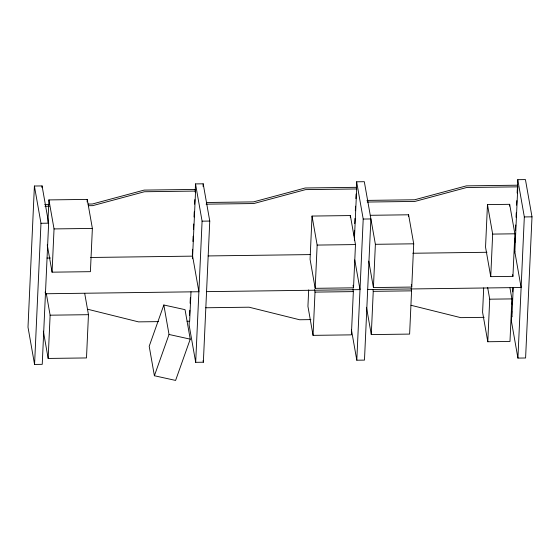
<?xml version="1.0" encoding="UTF-8"?>
<svg xmlns="http://www.w3.org/2000/svg" width="560" height="560" viewBox="0 0 560 560"><rect width="100%" height="100%" fill="white"/><g stroke="black" fill="none" stroke-linecap="round" stroke-linejoin="round"><path stroke-width="0.84" d="M34.405 186.025L28 327.187L34.566 364.434L42.238 364.336L48.643 223.174L42.077 185.927L34.405 186.025L40.971 223.279L34.566 364.434M42 187.67L42.077 185.927M47.901 222.404L48.923 199.913L87.255 199.409L92.372 228.417L90.405 271.67L52.073 272.174L47.257 244.874M84.693 293.356L88.459 314.685L86.492 357.938L48.16 358.442L50.12 315.189L46.361 293.86M52.073 272.174L54.04 228.921L48.923 199.913M87.136 202.006L87.255 199.409M189.273 321.587L189.119 325.073L195.685 362.32L203.357 362.222L209.762 221.06L203.196 183.813L195.524 183.911L195.153 192.031M189.553 315.483L189.791 310.254M190.106 303.289L190.351 297.871M192.36 253.624L192.556 249.263M192.913 241.479L193.151 236.194M193.459 229.334L193.704 223.993M194.019 217.021L194.257 211.792M194.607 204.176L194.81 199.598M190.995 291.711L189.658 321.209L187.061 321.237M192.493 258.741L195.566 191.072L195.272 189.427L144.123 190.099L92.372 204.001L88.039 204.057M203.077 186.424L203.196 183.813M195.685 362.32L202.09 221.165L195.524 183.911M308.679 289.912L307.937 306.348L313.054 335.363L351.386 334.859L353.346 291.606L352.898 289.044M312.032 216.062L310.072 259.315L315.182 288.33L353.521 287.826L355.481 244.573L350.364 215.565L312.032 216.062L317.149 245.077L315.182 288.33M313.054 335.363L315.014 292.11L314.559 289.548M350.287 217.294L350.364 215.565M354.186 235.893L354.424 230.594M354.746 223.622L354.984 218.393M355.327 210.735L355.537 206.192M355.88 198.59L356.09 193.998M356.363 187.894L356.643 181.797L364.315 181.699L375.382 244.307L373.422 287.56L411.754 287.063L413.714 243.81L408.604 214.795L370.265 215.299M354.361 240.142L356.678 188.958L356.391 187.313L305.242 187.985L253.491 201.887L206.682 202.503M363.209 219.051L370.881 218.946L364.476 360.108L356.804 360.206L363.209 219.051L356.643 181.797M411.131 288.281L411.579 290.843L409.619 334.089L371.287 334.593L373.247 291.34L372.946 289.639M408.52 216.531L408.604 214.795M483.693 287.938L482.587 312.256L487.788 341.747L509.978 341.453L511.91 298.9L509.978 287.945M487.473 204.61L485.541 247.163L490.742 276.647L512.932 276.36L514.864 233.8L509.663 204.316L487.473 204.61L492.667 234.094L490.742 276.647M487.788 341.747L489.713 299.187L487.634 287.392M509.586 206.052L509.663 204.316M511.791 311.255L511.357 320.838L517.923 358.092L525.595 357.987L532 216.832L525.434 179.578L517.762 179.683L517.433 186.935M512.106 304.283L512.344 299.054M512.666 291.9L512.862 287.567M514.437 252.875L514.556 250.264L521.122 287.511L367.682 289.527M514.913 242.452L515.109 238.063M515.459 230.307L515.704 224.994M516.054 217.294L516.257 212.793M516.6 205.149L516.81 200.592M517.153 193.004L517.363 188.398M513.233 287.476L511.896 316.974L511.602 315.329M514.85 251.909L517.797 186.844L517.51 185.199L466.361 185.871L414.61 199.773L366.933 200.403M517.923 358.092L524.328 216.93L517.762 179.683M163.828 304.99L149.198 346.262L154.392 375.746L175.602 380.422L190.239 339.15L185.038 309.659L163.828 304.99L169.029 334.474L154.392 375.746M195.566 191.072L144.417 191.744L92.666 205.653L88.333 205.709M356.678 188.958L305.536 189.63L253.785 203.539L206.101 204.162M517.797 186.844L466.648 187.516L414.904 201.425L367.22 202.048M44.695 204.631L49.028 204.575M44.982 206.276L49.322 206.22M40.971 223.279L48.643 223.174M202.09 221.165L209.762 221.06M524.328 216.93L532 216.832M54.04 228.921L92.372 228.417M492.667 234.094L514.864 233.8M317.149 245.077L355.481 244.573M375.382 244.307L413.714 243.81M47.012 258.055L50.498 258.006M90.608 257.481L192.612 256.137M208.131 255.934L310.135 254.597M412.839 253.253L486.948 252.28M206.563 291.641L360.01 289.625L354.774 259.959M315.014 292.11L353.346 291.606M373.247 291.34L411.579 290.843M489.713 299.187L511.91 298.9M205.737 307.769L249.081 307.202L299.628 319.76L310.898 319.613M50.12 315.189L88.459 314.685M158.452 321.615L138.509 321.874L87.962 309.316M484.155 317.338L460.747 317.646L411.04 305.291M169.029 334.474L190.239 339.15M512.631 274.673L512.932 276.36M411.299 284.501L411.754 287.063M368.753 261.114L373.422 287.56M366.471 307.293L371.287 334.593M353.066 285.264L353.521 287.826M351.428 329.728L356.804 360.206M192.318 254.492L198.891 291.746L45.444 293.755L45.143 292.061M203.063 360.528L203.357 362.222M43.344 331.142L48.16 358.442"/></g></svg>
